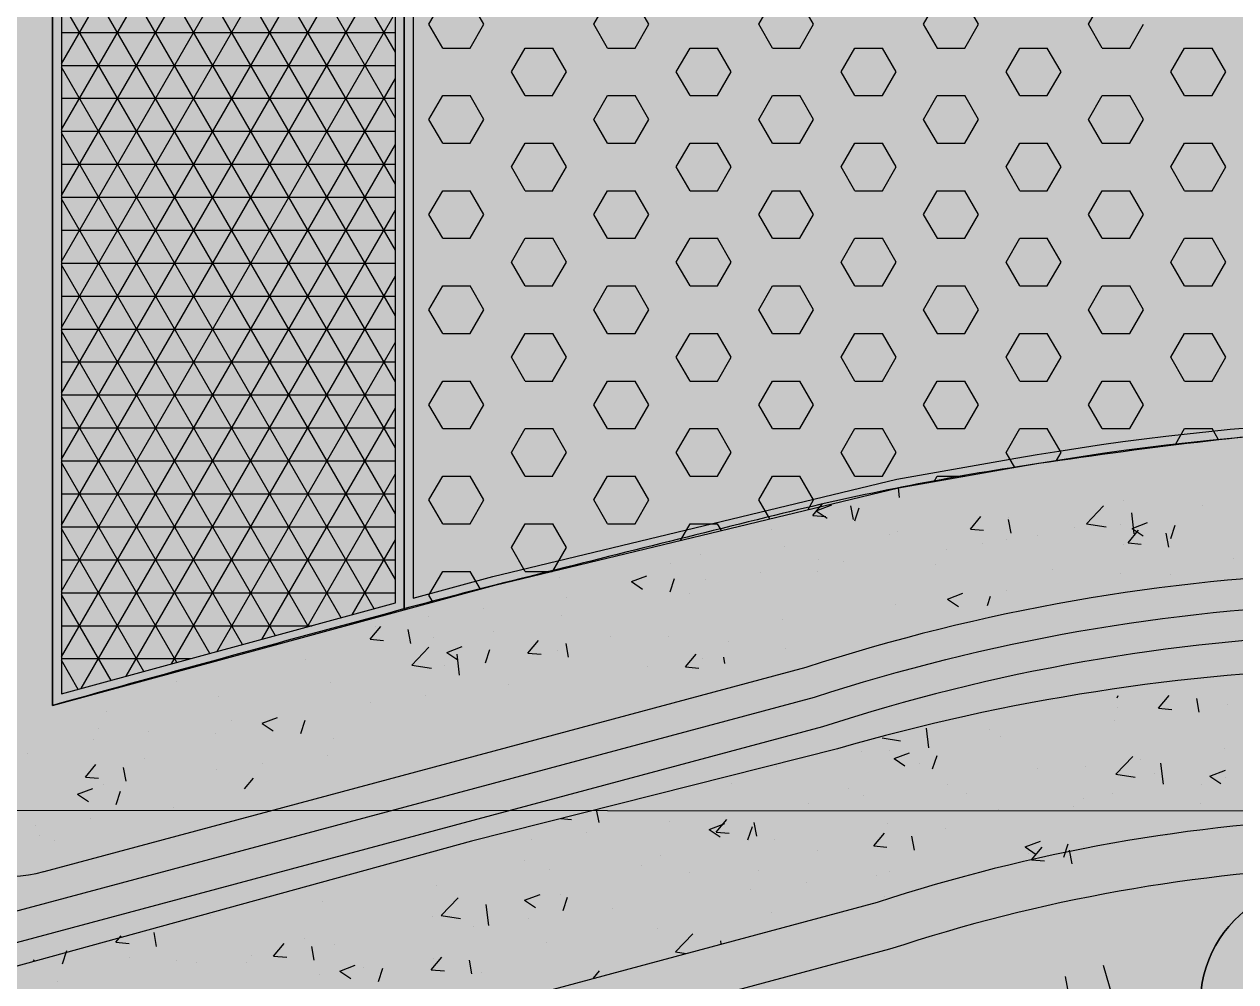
# Model space of a CAD drawing. Header units: millimetres. Extents: x 709 to 3952, y 378 to 2394.
# Drawn here: x 1423.8 to 1561.6, y 733.3 to 842.3 of the extents above; entities that cross this region are included whole.
import ezdxf

# ---------------------------------------------------------------- set-up
doc = ezdxf.new("R2010")
doc.units = ezdxf.units.MM
doc.layers.add('BAS', color=252, linetype='Continuous')
doc.layers.add('TR', color=9, linetype='Continuous')

# ---------------------------------------------------------------- blocks, each defined once
blk = doc.blocks.new('*X138')
at = {"color": 0}
for p, q in [((410070.31, 4017889.68), (410071.87, 4017892.39)), ((410076.56, 4017889.68), (410075, 4017892.39)), ((410089.06, 4017889.68), (410090.62, 4017892.39)), ((410095.31, 4017889.68), (410093.75, 4017892.39)), ((410107.81, 4017889.68), (410109.37, 4017892.39)), ((410114.06, 4017889.68), (410112.5, 4017892.39)), ((410126.56, 4017889.68), (410128.12, 4017892.39)), ((410132.81, 4017889.68), (410131.25, 4017892.39)), ((410145.31, 4017889.68), (410146.87, 4017892.39)), ((410071.88, 4017886.97), (410070.31, 4017889.68)), ((410075, 4017886.97), (410076.56, 4017889.68)), ((410090.63, 4017886.97), (410089.06, 4017889.68)), ((410093.75, 4017886.97), (410095.31, 4017889.68)), ((410109.38, 4017886.97), (410107.81, 4017889.68)), ((410112.5, 4017886.97), (410114.06, 4017889.68)), ((410128.13, 4017886.97), (410126.56, 4017889.68)), ((410131.25, 4017886.97), (410132.81, 4017889.68)), ((410146.88, 4017886.97), (410145.31, 4017889.68)), ((410150, 4017886.97), (410151.56, 4017889.68)), ((410071.88, 4017886.97), (410075, 4017886.97)), ((410079.69, 4017884.27), (410081.25, 4017886.97)), ((410081.25, 4017886.97), (410084.38, 4017886.97)), ((410085.94, 4017884.27), (410084.38, 4017886.97)), ((410090.62, 4017886.97), (410093.75, 4017886.97)), ((410098.44, 4017884.27), (410100, 4017886.97)), ((410100, 4017886.97), (410103.12, 4017886.97)), ((410104.69, 4017884.27), (410103.13, 4017886.97)), ((410109.38, 4017886.97), (410112.5, 4017886.97)), ((410117.19, 4017884.27), (410118.75, 4017886.97)), ((410118.75, 4017886.97), (410121.88, 4017886.97)), ((410123.44, 4017884.27), (410121.88, 4017886.97)), ((410128.12, 4017886.97), (410131.25, 4017886.97)), ((410135.94, 4017884.27), (410137.5, 4017886.97)), ((410137.5, 4017886.97), (410140.62, 4017886.97)), ((410142.19, 4017884.27), (410140.63, 4017886.97)), ((410146.88, 4017886.97), (410150, 4017886.97)), ((410154.69, 4017884.27), (410156.25, 4017886.97)), ((410156.25, 4017886.97), (410159.38, 4017886.97)), ((410160.94, 4017884.27), (410159.38, 4017886.97)), ((410081.25, 4017881.56), (410079.69, 4017884.27)), ((410084.37, 4017881.56), (410085.94, 4017884.27)), ((410100, 4017881.56), (410098.44, 4017884.27)), ((410103.12, 4017881.56), (410104.69, 4017884.27)), ((410118.75, 4017881.56), (410117.19, 4017884.27)), ((410121.87, 4017881.56), (410123.44, 4017884.27)), ((410137.5, 4017881.56), (410135.94, 4017884.27)), ((410140.62, 4017881.56), (410142.19, 4017884.27)), ((410156.25, 4017881.56), (410154.69, 4017884.27)), ((410159.37, 4017881.56), (410160.94, 4017884.27)), ((410070.31, 4017878.85), (410071.87, 4017881.56)), ((410071.88, 4017881.56), (410075, 4017881.56)), ((410076.56, 4017878.85), (410075, 4017881.56)), ((410081.25, 4017881.56), (410084.38, 4017881.56)), ((410089.06, 4017878.85), (410090.62, 4017881.56)), ((410090.62, 4017881.56), (410093.75, 4017881.56)), ((410095.31, 4017878.85), (410093.75, 4017881.56)), ((410100, 4017881.56), (410103.12, 4017881.56)), ((410107.81, 4017878.85), (410109.37, 4017881.56)), ((410109.38, 4017881.56), (410112.5, 4017881.56)), ((410114.06, 4017878.85), (410112.5, 4017881.56)), ((410118.75, 4017881.56), (410121.88, 4017881.56)), ((410126.56, 4017878.85), (410128.12, 4017881.56)), ((410128.12, 4017881.56), (410131.25, 4017881.56)), ((410132.81, 4017878.85), (410131.25, 4017881.56)), ((410137.5, 4017881.56), (410140.62, 4017881.56)), ((410145.31, 4017878.85), (410146.87, 4017881.56)), ((410146.88, 4017881.56), (410150, 4017881.56)), ((410151.56, 4017878.85), (410150, 4017881.56)), ((410156.25, 4017881.56), (410159.38, 4017881.56)), ((410071.88, 4017876.15), (410070.31, 4017878.85)), ((410075, 4017876.15), (410076.56, 4017878.85)), ((410090.63, 4017876.15), (410089.06, 4017878.85)), ((410093.75, 4017876.15), (410095.31, 4017878.85)), ((410109.38, 4017876.15), (410107.81, 4017878.85)), ((410112.5, 4017876.15), (410114.06, 4017878.85)), ((410128.13, 4017876.15), (410126.56, 4017878.85)), ((410131.25, 4017876.15), (410132.81, 4017878.85)), ((410146.88, 4017876.15), (410145.31, 4017878.85)), ((410150, 4017876.15), (410151.56, 4017878.85)), ((410071.88, 4017876.15), (410075, 4017876.15)), ((410079.69, 4017873.44), (410081.25, 4017876.15)), ((410081.25, 4017876.15), (410084.38, 4017876.15)), ((410085.94, 4017873.44), (410084.38, 4017876.15)), ((410090.62, 4017876.15), (410093.75, 4017876.15)), ((410098.44, 4017873.44), (410100, 4017876.15)), ((410100, 4017876.15), (410103.12, 4017876.15)), ((410104.69, 4017873.44), (410103.13, 4017876.15)), ((410109.38, 4017876.15), (410112.5, 4017876.15)), ((410117.19, 4017873.44), (410118.75, 4017876.15)), ((410118.75, 4017876.15), (410121.88, 4017876.15)), ((410123.44, 4017873.44), (410121.88, 4017876.15)), ((410128.12, 4017876.15), (410131.25, 4017876.15)), ((410135.94, 4017873.44), (410137.5, 4017876.15)), ((410137.5, 4017876.15), (410140.62, 4017876.15)), ((410142.19, 4017873.44), (410140.63, 4017876.15)), ((410146.88, 4017876.15), (410150, 4017876.15)), ((410154.69, 4017873.44), (410156.25, 4017876.15)), ((410156.25, 4017876.15), (410159.38, 4017876.15)), ((410160.94, 4017873.44), (410159.38, 4017876.15)), ((410081.25, 4017870.73), (410079.69, 4017873.44)), ((410084.37, 4017870.73), (410085.94, 4017873.44)), ((410100, 4017870.73), (410098.44, 4017873.44)), ((410103.12, 4017870.73), (410104.69, 4017873.44)), ((410118.75, 4017870.73), (410117.19, 4017873.44)), ((410121.87, 4017870.73), (410123.44, 4017873.44)), ((410137.5, 4017870.73), (410135.94, 4017873.44)), ((410140.62, 4017870.73), (410142.19, 4017873.44)), ((410156.25, 4017870.73), (410154.69, 4017873.44)), ((410159.37, 4017870.73), (410160.94, 4017873.44)), ((410070.31, 4017868.03), (410071.87, 4017870.73)), ((410071.88, 4017870.74), (410075, 4017870.74)), ((410076.56, 4017868.03), (410075, 4017870.73)), ((410081.25, 4017870.74), (410084.38, 4017870.74)), ((410089.06, 4017868.03), (410090.62, 4017870.73)), ((410090.62, 4017870.74), (410093.75, 4017870.74)), ((410095.31, 4017868.03), (410093.75, 4017870.73)), ((410100, 4017870.74), (410103.12, 4017870.74)), ((410107.81, 4017868.03), (410109.37, 4017870.73)), ((410109.38, 4017870.74), (410112.5, 4017870.74)), ((410114.06, 4017868.03), (410112.5, 4017870.73)), ((410118.75, 4017870.74), (410121.88, 4017870.74)), ((410126.56, 4017868.03), (410128.12, 4017870.73)), ((410128.12, 4017870.74), (410131.25, 4017870.74)), ((410132.81, 4017868.03), (410131.25, 4017870.73)), ((410137.5, 4017870.74), (410140.62, 4017870.74)), ((410145.31, 4017868.03), (410146.87, 4017870.73)), ((410146.88, 4017870.74), (410150, 4017870.74)), ((410151.56, 4017868.03), (410150, 4017870.73)), ((410156.25, 4017870.74), (410159.38, 4017870.74)), ((410071.88, 4017865.32), (410070.31, 4017868.03)), ((410075, 4017865.32), (410076.56, 4017868.03)), ((410090.63, 4017865.32), (410089.06, 4017868.03)), ((410093.75, 4017865.32), (410095.31, 4017868.03)), ((410109.38, 4017865.32), (410107.81, 4017868.03)), ((410112.5, 4017865.32), (410114.06, 4017868.03)), ((410128.13, 4017865.32), (410126.56, 4017868.03)), ((410131.25, 4017865.32), (410132.81, 4017868.03)), ((410146.88, 4017865.32), (410145.31, 4017868.03)), ((410150, 4017865.32), (410151.56, 4017868.03)), ((410071.88, 4017865.32), (410075, 4017865.32)), ((410079.69, 4017862.62), (410081.25, 4017865.32)), ((410081.25, 4017865.32), (410084.38, 4017865.32)), ((410085.94, 4017862.62), (410084.38, 4017865.32)), ((410090.62, 4017865.32), (410093.75, 4017865.32)), ((410098.44, 4017862.62), (410100, 4017865.32)), ((410100, 4017865.32), (410103.12, 4017865.32)), ((410104.69, 4017862.62), (410103.13, 4017865.32)), ((410109.38, 4017865.32), (410112.5, 4017865.32)), ((410117.19, 4017862.62), (410118.75, 4017865.32)), ((410118.75, 4017865.32), (410121.88, 4017865.32)), ((410123.44, 4017862.62), (410121.88, 4017865.32)), ((410128.12, 4017865.32), (410131.25, 4017865.32)), ((410135.94, 4017862.62), (410137.5, 4017865.32)), ((410137.5, 4017865.32), (410140.62, 4017865.32)), ((410142.19, 4017862.62), (410140.63, 4017865.32)), ((410146.88, 4017865.32), (410150, 4017865.32)), ((410154.69, 4017862.62), (410156.25, 4017865.32)), ((410156.25, 4017865.32), (410159.38, 4017865.32)), ((410160.94, 4017862.62), (410159.38, 4017865.32)), ((410081.25, 4017859.91), (410079.69, 4017862.62)), ((410084.37, 4017859.91), (410085.94, 4017862.62)), ((410100, 4017859.91), (410098.44, 4017862.62)), ((410103.12, 4017859.91), (410104.69, 4017862.62)), ((410118.75, 4017859.91), (410117.19, 4017862.62)), ((410121.87, 4017859.91), (410123.44, 4017862.62)), ((410137.5, 4017859.91), (410135.94, 4017862.62)), ((410140.62, 4017859.91), (410142.19, 4017862.62)), ((410156.25, 4017859.91), (410154.69, 4017862.62)), ((410159.37, 4017859.91), (410160.94, 4017862.62)), ((410070.31, 4017857.2), (410071.87, 4017859.91)), ((410071.88, 4017859.91), (410075, 4017859.91)), ((410076.56, 4017857.2), (410075, 4017859.91)), ((410081.25, 4017859.91), (410084.38, 4017859.91)), ((410089.06, 4017857.2), (410090.62, 4017859.91)), ((410090.62, 4017859.91), (410093.75, 4017859.91)), ((410095.31, 4017857.2), (410093.75, 4017859.91)), ((410100, 4017859.91), (410103.12, 4017859.91)), ((410107.81, 4017857.2), (410109.37, 4017859.91)), ((410109.38, 4017859.91), (410112.5, 4017859.91)), ((410114.06, 4017857.2), (410112.5, 4017859.91)), ((410118.75, 4017859.91), (410121.88, 4017859.91)), ((410126.56, 4017857.2), (410128.12, 4017859.91)), ((410128.12, 4017859.91), (410131.25, 4017859.91)), ((410132.81, 4017857.2), (410131.25, 4017859.91)), ((410137.5, 4017859.91), (410140.62, 4017859.91)), ((410145.31, 4017857.2), (410146.87, 4017859.91)), ((410146.88, 4017859.91), (410150, 4017859.91)), ((410151.56, 4017857.2), (410150, 4017859.91)), ((410156.25, 4017859.91), (410159.38, 4017859.91)), ((410071.88, 4017854.5), (410070.31, 4017857.2)), ((410075, 4017854.5), (410076.56, 4017857.2)), ((410090.63, 4017854.5), (410089.06, 4017857.2)), ((410093.75, 4017854.5), (410095.31, 4017857.2)), ((410109.38, 4017854.5), (410107.81, 4017857.2)), ((410112.5, 4017854.5), (410114.06, 4017857.2)), ((410128.13, 4017854.5), (410126.56, 4017857.2)), ((410131.25, 4017854.5), (410132.81, 4017857.2)), ((410146.88, 4017854.5), (410145.31, 4017857.2)), ((410150, 4017854.5), (410151.56, 4017857.2)), ((410071.88, 4017854.5), (410075, 4017854.5)), ((410079.69, 4017851.79), (410081.25, 4017854.5)), ((410081.25, 4017854.5), (410084.38, 4017854.5)), ((410085.94, 4017851.79), (410084.38, 4017854.5)), ((410090.62, 4017854.5), (410093.75, 4017854.5)), ((410098.44, 4017851.79), (410100, 4017854.5)), ((410100, 4017854.5), (410103.12, 4017854.5)), ((410104.69, 4017851.79), (410103.13, 4017854.5)), ((410109.38, 4017854.5), (410112.5, 4017854.5)), ((410117.19, 4017851.79), (410118.75, 4017854.5)), ((410118.75, 4017854.5), (410121.88, 4017854.5)), ((410123.44, 4017851.79), (410121.88, 4017854.5)), ((410128.12, 4017854.5), (410131.25, 4017854.5)), ((410135.94, 4017851.79), (410137.5, 4017854.5)), ((410137.5, 4017854.5), (410140.62, 4017854.5)), ((410142.19, 4017851.79), (410140.63, 4017854.5)), ((410146.88, 4017854.5), (410150, 4017854.5)), ((410154.69, 4017851.79), (410156.25, 4017854.5)), ((410156.25, 4017854.5), (410159.38, 4017854.5)), ((410160.94, 4017851.79), (410159.38, 4017854.5)), ((410081.25, 4017849.08), (410079.69, 4017851.79)), ((410084.37, 4017849.08), (410085.94, 4017851.79)), ((410100, 4017849.08), (410098.44, 4017851.79)), ((410103.12, 4017849.08), (410104.69, 4017851.79)), ((410118.75, 4017849.08), (410117.19, 4017851.79)), ((410121.87, 4017849.08), (410123.44, 4017851.79)), ((410137.5, 4017849.08), (410135.94, 4017851.79)), ((410140.62, 4017849.08), (410142.19, 4017851.79)), ((410156.25, 4017849.08), (410154.69, 4017851.79)), ((410159.37, 4017849.08), (410160.94, 4017851.79)), ((410070.31, 4017846.38), (410071.87, 4017849.08)), ((410071.88, 4017849.08), (410075, 4017849.08)), ((410076.56, 4017846.38), (410075, 4017849.08)), ((410081.25, 4017849.08), (410084.38, 4017849.08)), ((410089.06, 4017846.38), (410090.62, 4017849.08)), ((410090.62, 4017849.08), (410093.75, 4017849.08)), ((410095.31, 4017846.38), (410093.75, 4017849.08)), ((410100, 4017849.08), (410103.12, 4017849.08)), ((410107.81, 4017846.38), (410109.37, 4017849.08)), ((410109.38, 4017849.08), (410112.5, 4017849.08)), ((410114.06, 4017846.38), (410112.5, 4017849.08)), ((410118.75, 4017849.08), (410121.88, 4017849.08)), ((410126.56, 4017846.38), (410128.12, 4017849.08)), ((410128.12, 4017849.08), (410131.25, 4017849.08)), ((410132.81, 4017846.38), (410131.25, 4017849.08)), ((410137.5, 4017849.08), (410140.62, 4017849.08)), ((410145.31, 4017846.38), (410146.87, 4017849.08)), ((410146.88, 4017849.08), (410150, 4017849.08)), ((410151.56, 4017846.38), (410150, 4017849.08)), ((410156.25, 4017849.08), (410159.38, 4017849.08)), ((410071.88, 4017843.67), (410070.31, 4017846.38)), ((410075, 4017843.67), (410076.56, 4017846.38)), ((410090.63, 4017843.67), (410089.06, 4017846.38)), ((410093.75, 4017843.67), (410095.31, 4017846.38)), ((410109.38, 4017843.67), (410107.81, 4017846.38)), ((410112.5, 4017843.67), (410114.06, 4017846.38)), ((410128.13, 4017843.67), (410126.56, 4017846.38)), ((410131.25, 4017843.67), (410132.81, 4017846.38)), ((410146.88, 4017843.67), (410145.31, 4017846.38)), ((410150, 4017843.67), (410151.56, 4017846.38)), ((410071.88, 4017843.67), (410075, 4017843.67)), ((410079.69, 4017840.96), (410081.25, 4017843.67)), ((410081.25, 4017843.67), (410084.38, 4017843.67)), ((410085.94, 4017840.96), (410084.38, 4017843.67)), ((410090.62, 4017843.67), (410093.75, 4017843.67)), ((410098.44, 4017840.96), (410100, 4017843.67)), ((410100, 4017843.67), (410103.12, 4017843.67)), ((410104.69, 4017840.96), (410103.13, 4017843.67)), ((410109.38, 4017843.67), (410112.5, 4017843.67)), ((410117.19, 4017840.96), (410118.75, 4017843.67)), ((410118.75, 4017843.67), (410121.88, 4017843.67)), ((410123.44, 4017840.96), (410121.88, 4017843.67)), ((410128.12, 4017843.67), (410131.25, 4017843.67)), ((410135.94, 4017840.96), (410137.5, 4017843.67)), ((410137.5, 4017843.67), (410140.62, 4017843.67)), ((410142.19, 4017840.96), (410140.63, 4017843.67)), ((410146.88, 4017843.67), (410150, 4017843.67)), ((410155.25, 4017841.94), (410156.25, 4017843.67)), ((410156.25, 4017843.67), (410159.38, 4017843.67)), ((410160.08, 4017842.46), (410159.38, 4017843.67)), ((410081.25, 4017838.26), (410079.69, 4017840.96)), ((410084.37, 4017838.26), (410085.94, 4017840.96)), ((410100, 4017838.26), (410098.44, 4017840.96)), ((410103.12, 4017838.26), (410104.69, 4017840.96)), ((410118.75, 4017838.26), (410117.19, 4017840.96)), ((410121.87, 4017838.26), (410123.44, 4017840.96)), ((410136.92, 4017839.26), (410135.94, 4017840.96)), ((410141.67, 4017840.06), (410142.19, 4017840.96)), ((410070.31, 4017835.55), (410071.87, 4017838.26)), ((410071.88, 4017838.26), (410075, 4017838.26)), ((410076.56, 4017835.55), (410075, 4017838.26)), ((410081.25, 4017838.26), (410084.38, 4017838.26)), ((410089.06, 4017835.55), (410090.62, 4017838.26)), ((410090.62, 4017838.26), (410093.75, 4017838.26)), ((410095.31, 4017835.55), (410093.75, 4017838.26)), ((410100, 4017838.26), (410103.12, 4017838.26)), ((410107.81, 4017835.55), (410109.37, 4017838.26)), ((410109.38, 4017838.26), (410112.5, 4017838.26)), ((410114.06, 4017835.55), (410112.5, 4017838.26)), ((410118.75, 4017838.26), (410121.88, 4017838.26)), ((410127.77, 4017837.65), (410128.12, 4017838.26)), ((410128.12, 4017838.26), (410131.24, 4017838.26)), ((410071.88, 4017832.85), (410070.31, 4017835.55)), ((410075, 4017832.85), (410076.56, 4017835.55)), ((410090.63, 4017832.85), (410089.06, 4017835.55)), ((410093.75, 4017832.85), (410095.31, 4017835.55)), ((410109.06, 4017833.4), (410107.81, 4017835.55)), ((410113.43, 4017834.45), (410114.06, 4017835.55)), ((410071.88, 4017832.85), (410075, 4017832.85)), ((410079.69, 4017830.14), (410081.25, 4017832.85)), ((410081.25, 4017832.85), (410084.38, 4017832.85)), ((410085.94, 4017830.14), (410084.38, 4017832.85)), ((410090.62, 4017832.85), (410093.75, 4017832.85)), ((410098.91, 4017830.95), (410100, 4017832.85)), ((410100, 4017832.85), (410103.12, 4017832.85)), ((410103.57, 4017832.08), (410103.13, 4017832.85)), ((410081.25, 4017827.43), (410079.69, 4017830.14)), ((410084.38, 4017827.45), (410085.94, 4017830.14)), ((410070.31, 4017824.73), (410071.87, 4017827.43)), ((410071.88, 4017827.43), (410075, 4017827.43)), ((410076.16, 4017825.42), (410075, 4017827.43)), ((410081.25, 4017827.43), (410084.32, 4017827.43)), ((410070.76, 4017823.95), (410070.31, 4017824.73))]:
    blk.add_line(p, q, dxfattribs=at)
blk = doc.blocks.new('*X135')
at = {"color": 0}
for p, q in [((410148.59, 4017813.03), (410148.69, 4017813.32)), ((410153.29, 4017811.86), (410154.49, 4017813.29)), ((410157.91, 4017811.39), (410157.62, 4017812.96)), ((410148.66, 4017811.96), (410148.66, 4017811.96)), ((410153.29, 4017811.86), (410154.78, 4017811.73)), ((410161.17, 4017812.27), (410161.17, 4017812.27)), ((410148.33, 4017810.51), (410148.33, 4017810.51)), ((410121.86, 4017808.47), (410123.95, 4017808.15)), ((410127.14, 4017807.36), (410126.88, 4017809.59)), ((410134.08, 4017809.46), (410134.08, 4017809.46)), ((410135.35, 4017808.64), (410135.35, 4017808.64)), ((410119.5, 4017806.96), (410119.5, 4017806.96)), ((410122.72, 4017807.04), (410122.72, 4017807.04)), ((410160.75, 4017807.28), (410160.75, 4017807.28)), ((410112.8, 4017806.12), (410112.8, 4017806.12)), ((410123.2, 4017806.13), (410124.95, 4017806.8)), ((410123.2, 4017806.13), (410124.44, 4017805.29)), ((410126.14, 4017805.55), (410126.14, 4017805.55)), ((410127.58, 4017804.96), (410128.09, 4017806.47)), ((410148.41, 4017804.35), (410150.36, 4017806.38)), ((410151.28, 4017806.03), (410151.28, 4017806.03)), ((410153.83, 4017803.22), (410153.55, 4017805.59)), ((410109.88, 4017805.28), (410109.88, 4017805.28)), ((410139.49, 4017804.99), (410139.49, 4017804.99)), ((410145.02, 4017805.21), (410145.02, 4017805.21)), ((410148.41, 4017804.35), (410150.63, 4017804.01)), ((410152.83, 4017804.42), (410152.83, 4017804.42)), ((410159.13, 4017804.13), (410160.88, 4017804.8)), ((410104.72, 4017803.32), (410104.72, 4017803.32)), ((410129.23, 4017803.13), (410129.23, 4017803.13)), ((410158.21, 4017803.21), (410158.21, 4017803.21)), ((410159.13, 4017804.13), (410160.37, 4017803.29)), ((410160.86, 4017803.95), (410160.86, 4017803.95)), ((410118.07, 4017802.76), (410118.07, 4017802.76)), ((410119.76, 4017801.89), (410119.76, 4017801.89)), ((410131.41, 4017802.19), (410131.41, 4017802.19)), ((410144.76, 4017801.63), (410144.76, 4017801.63)), ((410148.03, 4017802.19), (410148.03, 4017802.19)), ((410089.65, 4017798.86), (410089.38, 4017800.34)), ((410113.5, 4017801.06), (410113.5, 4017801.06)), ((410135.04, 4017800.32), (410135.04, 4017800.32)), ((410143.63, 4017800.71), (410143.63, 4017800.71)), ((410158.11, 4017801.07), (410158.11, 4017801.07)), ((410085.29, 4017799.3), (410086.53, 4017799.2)), ((410097.72, 4017798.98), (410097.72, 4017798.98)), ((410102.19, 4017798.07), (410103.94, 4017798.74)), ((410102.96, 4017797.76), (410104.17, 4017799.19)), ((410107.59, 4017797.29), (410107.3, 4017798.86)), ((410122.41, 4017798.72), (410122.41, 4017798.72)), ((410088.25, 4017797.74), (410088.25, 4017797.74)), ((410102.19, 4017798.07), (410103.44, 4017797.23)), ((410102.96, 4017797.76), (410104.46, 4017797.63)), ((410106.58, 4017796.9), (410107.09, 4017798.41)), ((410120.89, 4017796.19), (410122.1, 4017797.63)), ((410125.52, 4017795.72), (410125.23, 4017797.29)), ((410129.05, 4017798.21), (410129.05, 4017798.21)), ((410154.17, 4017797.42), (410154.17, 4017797.42)), ((410081.99, 4017796.91), (410081.99, 4017796.91)), ((410109.58, 4017796.96), (410109.58, 4017796.96)), ((410120.89, 4017796.19), (410122.39, 4017796.06)), ((410138.12, 4017796.07), (410139.87, 4017796.74)), ((410138.12, 4017796.07), (410139.36, 4017795.23)), ((410138.82, 4017794.62), (410140.03, 4017796.06)), ((410142.51, 4017794.9), (410143.01, 4017796.41)), ((410144.7, 4017796.17), (410144.7, 4017796.17)), ((410081.13, 4017794.54), (410081.13, 4017794.54)), ((410096.59, 4017795.08), (410096.59, 4017795.08)), ((410114.47, 4017795.7), (410114.47, 4017795.7)), ((410138.44, 4017795.35), (410138.44, 4017795.35)), ((410138.83, 4017794.62), (410140.32, 4017794.49)), ((410143.45, 4017794.15), (410143.16, 4017795.72)), ((410083.97, 4017793.48), (410083.97, 4017793.48)), ((410094.48, 4017793.97), (410094.48, 4017793.97)), ((410099.89, 4017793.2), (410099.89, 4017793.2)), ((410107.82, 4017793.41), (410107.82, 4017793.41)), ((410122.65, 4017793.27), (410122.65, 4017793.27)), ((410113.19, 4017792.03), (410113.19, 4017792.03)), ((410121.17, 4017792.84), (410121.17, 4017792.84)), ((410071.13, 4017791.72), (410071.13, 4017791.72)), ((410081.19, 4017790.01), (410082.94, 4017790.68)), ((410085.31, 4017790.7), (410085.31, 4017790.7)), ((410106.93, 4017791.2), (410106.93, 4017791.2)), ((410122.11, 4017790.39), (410122.11, 4017790.39)), ((410058.15, 4017789.85), (410058.15, 4017789.85)), ((410071.68, 4017788.28), (410073.63, 4017790.3)), ((410077.1, 4017787.14), (410076.82, 4017789.52)), ((410081.19, 4017790), (410082.43, 4017789.17)), ((410085.57, 4017788.84), (410086.08, 4017790.35)), ((410091.14, 4017789.12), (410091.14, 4017789.12)), ((410045.52, 4017788.25), (410045.52, 4017788.25)), ((410070.73, 4017788.2), (410070.73, 4017788.2)), ((410071.68, 4017788.28), (410073.9, 4017787.93)), ((410081.67, 4017787.88), (410081.67, 4017787.88)), ((410109.27, 4017788.63), (410109.27, 4017788.63)), ((410039.33, 4017784.76), (410039.04, 4017786.33)), ((410075.41, 4017787.05), (410075.41, 4017787.05)), ((410096.29, 4017786.76), (410096.29, 4017786.76)), ((410034.7, 4017785.23), (410035.31, 4017785.95)), ((410034.71, 4017785.23), (410036.2, 4017785.1)), ((410052.64, 4017783.66), (410053.84, 4017785.1)), ((410056.15, 4017785.69), (410056.15, 4017785.69)), ((410059.62, 4017784.97), (410059.62, 4017784.97)), ((410083.66, 4017785.16), (410083.66, 4017785.16)), ((410098.36, 4017784.14), (410100.31, 4017786.17)), ((410103.54, 4017785.01), (410103.5, 4017785.38)), ((410028.64, 4017782.78), (410029.14, 4017784.28)), ((410050.15, 4017783.73), (410050.15, 4017783.73)), ((410052.64, 4017783.66), (410054.13, 4017783.53)), ((410057.26, 4017783.19), (410056.97, 4017784.76)), ((410070.57, 4017782.09), (410071.77, 4017783.53)), ((410098.36, 4017784.14), (410099.56, 4017783.95)), ((410025.3, 4017783.24), (410025.5, 4017783.1)), ((410036.23, 4017783.45), (410036.23, 4017783.45)), ((410041.57, 4017783.19), (410041.57, 4017783.19)), ((410043.9, 4017782.9), (410043.9, 4017782.9)), ((410049.57, 4017782.89), (410049.57, 4017782.89)), ((410060.18, 4017781.94), (410061.93, 4017782.61)), ((410062.92, 4017782.32), (410062.92, 4017782.32)), ((410064.57, 4017780.77), (410065.07, 4017782.29)), ((410070.83, 4017783.4), (410070.83, 4017783.4)), ((410075.19, 4017781.62), (410074.9, 4017783.19)), ((410028.11, 4017780.82), (410028.11, 4017780.82)), ((410057.84, 4017781.52), (410057.84, 4017781.52)), ((410060.18, 4017781.94), (410061.43, 4017781.1)), ((410070.57, 4017782.09), (410072.06, 4017781.96)), ((410076.26, 4017781.76), (410076.26, 4017781.76)), ((410089.02, 4017781.14), (410089.7, 4017781.96))]:
    blk.add_line(p, q, dxfattribs=at)
blk = doc.blocks.new('*X133')
at = {"color": 0}
for p, q in [((410123.83, 4017835.85), (410123.7, 4017836.93)), ((410113.96, 4017833.8), (410115.03, 4017835.08)), ((410114.36, 4017834.33), (410116.11, 4017835)), ((410118.58, 4017833.33), (410118.29, 4017834.9)), ((410118.74, 4017833.16), (410119.25, 4017834.67)), ((410145.1, 4017832.84), (410147.04, 4017834.87)), ((410149.24, 4017835.48), (410149.24, 4017835.48)), ((410158.28, 4017834.87), (410158.28, 4017834.87)), ((410113.96, 4017833.8), (410115.45, 4017833.67)), ((410114.36, 4017834.32), (410115.6, 4017833.49)), ((410131.89, 4017832.23), (410133.09, 4017833.67)), ((410136.51, 4017831.76), (410136.22, 4017833.33)), ((410136.26, 4017833.61), (410136.26, 4017833.61)), ((410150.51, 4017831.71), (410150.23, 4017834.08)), ((410109.29, 4017832.16), (410109.29, 4017832.16)), ((410123.63, 4017832.01), (410123.63, 4017832.01)), ((410131.89, 4017832.23), (410133.38, 4017832.1)), ((410143.7, 4017832.37), (410143.7, 4017832.37)), ((410145.1, 4017832.84), (410147.32, 4017832.5)), ((410148.96, 4017832.71), (410148.96, 4017832.71)), ((410149.82, 4017830.66), (410151.02, 4017832.1)), ((410150.29, 4017832.32), (410152.04, 4017833)), ((410150.29, 4017832.32), (410151.53, 4017831.48)), ((410154.44, 4017830.2), (410154.15, 4017831.76)), ((410154.67, 4017831.16), (410155.18, 4017832.67)), ((410122.64, 4017831.6), (410122.64, 4017831.6)), ((410133.23, 4017830.64), (410133.23, 4017830.64)), ((410135.99, 4017831.03), (410135.99, 4017831.03)), ((410139.49, 4017831.47), (410139.49, 4017831.47)), ((410149.33, 4017830.47), (410149.33, 4017830.47)), ((410149.82, 4017830.66), (410151.31, 4017830.53)), ((410101.22, 4017829.37), (410101.22, 4017829.37)), ((410110.79, 4017830.25), (410110.79, 4017830.25)), ((410129.12, 4017829.86), (410129.12, 4017829.86)), ((410097.81, 4017828.37), (410097.81, 4017828.37)), ((410114.57, 4017828.8), (410114.57, 4017828.8)), ((410117.45, 4017828.56), (410117.45, 4017828.56)), ((410127.91, 4017828.24), (410127.91, 4017828.24)), ((410141.26, 4017827.68), (410141.26, 4017827.68)), ((410161.77, 4017828.92), (410161.77, 4017828.92)), ((410085.18, 4017826.77), (410085.18, 4017826.77)), ((410093.35, 4017826.26), (410095.1, 4017826.93)), ((410093.35, 4017826.26), (410094.6, 4017825.42)), ((410097.74, 4017825.1), (410098.25, 4017826.61)), ((410101.72, 4017826.49), (410101.72, 4017826.49)), ((410107.98, 4017827.32), (410107.98, 4017827.32)), ((410114.54, 4017827.36), (410114.54, 4017827.36)), ((410148.94, 4017827.16), (410148.94, 4017827.16)), ((410154.6, 4017827.11), (410154.6, 4017827.11)), ((410099.96, 4017824.86), (410099.96, 4017824.86)), ((410129.28, 4017824.26), (410131.03, 4017824.93)), ((410135.95, 4017825.28), (410135.95, 4017825.28)), ((410085.93, 4017824.41), (410085.93, 4017824.41)), ((410123.33, 4017823.68), (410123.33, 4017823.68)), ((410129.28, 4017824.26), (410130.53, 4017823.42)), ((410133.82, 4017823.56), (410134.17, 4017824.6)), ((410070.2, 4017822.34), (410070.2, 4017822.34)), ((410076.46, 4017823.17), (410076.46, 4017823.17)), ((410085.38, 4017822.36), (410085.38, 4017822.36)), ((410063.63, 4017819.7), (410064.83, 4017821.14)), ((410064.28, 4017821.15), (410064.28, 4017821.15)), ((410068.25, 4017819.23), (410067.96, 4017820.8)), ((410110.49, 4017821.92), (410110.49, 4017821.92)), ((410063.63, 4017819.7), (410065.13, 4017819.57)), ((410070.8, 4017819.85), (410070.8, 4017819.85)), ((410077.63, 4017820.58), (410077.63, 4017820.58)), ((410081.56, 4017818.13), (410082.77, 4017819.57)), ((410090.98, 4017820.02), (410090.98, 4017820.02)), ((410097.51, 4017820.05), (410097.51, 4017820.05)), ((410104.32, 4017819.45), (410104.32, 4017819.45)), ((410068.37, 4017816.77), (410070.31, 4017818.8)), ((410072.35, 4017818.2), (410074.1, 4017818.87)), ((410072.35, 4017818.2), (410073.59, 4017817.36)), ((410073.78, 4017815.63), (410073.51, 4017818.01)), ((410076.73, 4017817.03), (410077.24, 4017818.54)), ((410081.56, 4017818.13), (410083.06, 4017818)), ((410084.88, 4017818.45), (410084.88, 4017818.45)), ((410086.19, 4017817.67), (410085.9, 4017819.23)), ((410099.49, 4017816.56), (410100.7, 4017818)), ((410110.87, 4017818.7), (410110.87, 4017818.7)), ((410056.22, 4017817.35), (410056.22, 4017817.35)), ((410068.37, 4017816.77), (410070.59, 4017816.42)), ((410072.04, 4017816.69), (410072.04, 4017816.69)), ((410095.14, 4017816.63), (410095.14, 4017816.63)), ((410099.49, 4017816.56), (410100.99, 4017816.43)), ((410101.4, 4017817.46), (410101.4, 4017817.46)), ((410103.96, 4017816.94), (410103.83, 4017817.66)), ((410041.64, 4017814.85), (410041.64, 4017814.85)), ((410059.06, 4017814.81), (410059.06, 4017814.81)), ((410079.35, 4017814.55), (410079.35, 4017814.55)), ((410046.43, 4017813.21), (410046.43, 4017813.21)), ((410063.63, 4017812.48), (410063.63, 4017812.48)), ((410069.89, 4017813.31), (410069.89, 4017813.31)), ((410033.59, 4017811.45), (410033.59, 4017811.45)), ((410047.84, 4017810.41), (410047.84, 4017810.41)), ((410051.34, 4017810.14), (410053.09, 4017810.81)), ((410051.34, 4017810.13), (410052.59, 4017809.3)), ((410055.73, 4017808.97), (410056.23, 4017810.48)), ((410032.11, 4017808.33), (410032.11, 4017808.33)), ((410032.72, 4017809.5), (410032.72, 4017809.5)), ((410038.37, 4017809.16), (410038.37, 4017809.16)), ((410046.07, 4017808.94), (410046.07, 4017808.94)), ((410059.42, 4017808.37), (410059.42, 4017808.37)), ((410024.65, 4017806.7), (410024.65, 4017806.7)), ((410038, 4017806.14), (410038, 4017806.14)), ((410051.34, 4017805.58), (410051.34, 4017805.58)), ((410058.75, 4017806.49), (410058.75, 4017806.49)), ((410031.24, 4017804.03), (410032.44, 4017805.47)), ((410035.86, 4017803.57), (410035.57, 4017805.13)), ((410046.13, 4017804.89), (410046.13, 4017804.89)), ((410031.24, 4017804.03), (410032.73, 4017803.9)), ((410033.29, 4017803.13), (410033.29, 4017803.13)), ((410049.34, 4017802.67), (410050.37, 4017803.9)), ((410030.34, 4017802.07), (410032.09, 4017802.74)), ((410030.34, 4017802.07), (410031.58, 4017801.23)), ((410034.72, 4017800.91), (410035.23, 4017802.42)), ((410041.26, 4017800.55), (410041.26, 4017800.55)), ((410031.79, 4017799.3), (410031.79, 4017799.3)), ((410025.53, 4017798.47), (410025.53, 4017798.47)), ((410026.03, 4017797.43), (410026.03, 4017797.43)), ((410027.75, 4017796.79), (410027.75, 4017796.79))]:
    blk.add_line(p, q, dxfattribs=at)
blk = doc.blocks.new('*X137')
at = {"color": 0}
for p, q in [((410066.5, 4017916.49), (410028.5, 4017982.31)), ((410028.5, 4017975.19), (410032.54, 4017982.19)), ((410066.5, 4017923.99), (410032.92, 4017982.15)), ((410028.5, 4017967.69), (410036.67, 4017981.84)), ((410028.5, 4017960.19), (410040.8, 4017981.49)), ((410028.5, 4017952.69), (410044.93, 4017981.15)), ((410028.5, 4017945.19), (410049.06, 4017980.8)), ((410066.5, 4017931.49), (410037.47, 4017981.77)), ((410066.5, 4017938.99), (410042.02, 4017981.39)), ((410066.5, 4017946.49), (410046.57, 4017981.01)), ((410066.5, 4017953.99), (410051.12, 4017980.63)), ((410028.5, 4017937.69), (410053.19, 4017980.46)), ((410028.5, 4017930.19), (410057.32, 4017980.11)), ((410028.5, 4017922.69), (410061.45, 4017979.76)), ((410028.5, 4017915.19), (410065.58, 4017979.42)), ((410066.5, 4017961.49), (410055.67, 4017980.25)), ((410066.5, 4017968.99), (410060.22, 4017979.87)), ((410066.5, 4017976.49), (410064.77, 4017979.48)), ((410028.5, 4017978.75), (410066.5, 4017978.75)), ((410028.5, 4017975), (410066.5, 4017975)), ((410066.5, 4017908.99), (410028.5, 4017974.81)), ((410028.5, 4017907.69), (410066.5, 4017973.51)), ((410028.5, 4017971.25), (410066.5, 4017971.25)), ((410028.5, 4017967.5), (410066.5, 4017967.5)), ((410066.5, 4017901.49), (410028.5, 4017967.31)), ((410028.5, 4017900.19), (410066.5, 4017966.01)), ((410028.5, 4017963.75), (410066.5, 4017963.75)), ((410028.5, 4017960), (410066.5, 4017960)), ((410066.5, 4017893.99), (410028.5, 4017959.81)), ((410028.5, 4017892.69), (410066.5, 4017958.51)), ((410028.5, 4017956.25), (410066.5, 4017956.25)), ((410028.5, 4017952.5), (410066.5, 4017952.5)), ((410066.5, 4017886.49), (410028.5, 4017952.31)), ((410028.5, 4017885.19), (410066.5, 4017951.01)), ((410028.5, 4017948.75), (410066.5, 4017948.75)), ((410028.5, 4017945), (410066.5, 4017945)), ((410066.5, 4017878.99), (410028.5, 4017944.81)), ((410028.5, 4017877.69), (410066.5, 4017943.51)), ((410028.5, 4017941.25), (410066.5, 4017941.25)), ((410028.5, 4017937.5), (410066.5, 4017937.5)), ((410066.5, 4017871.49), (410028.5, 4017937.31)), ((410028.5, 4017870.19), (410066.5, 4017936.01)), ((410028.5, 4017933.75), (410066.5, 4017933.75)), ((410028.5, 4017930), (410066.5, 4017930)), ((410066.5, 4017863.99), (410028.5, 4017929.81)), ((410028.5, 4017862.69), (410066.5, 4017928.51)), ((410028.5, 4017926.25), (410066.5, 4017926.25)), ((410028.5, 4017922.5), (410066.5, 4017922.5)), ((410066.5, 4017856.49), (410028.5, 4017922.31)), ((410028.5, 4017855.19), (410066.5, 4017921.01)), ((410028.5, 4017918.75), (410066.5, 4017918.75)), ((410028.5, 4017915), (410066.5, 4017915)), ((410066.5, 4017848.99), (410028.5, 4017914.81)), ((410028.5, 4017847.69), (410066.5, 4017913.51)), ((410028.5, 4017911.25), (410066.5, 4017911.25)), ((410028.5, 4017907.5), (410066.5, 4017907.5)), ((410066.5, 4017841.49), (410028.5, 4017907.31)), ((410028.5, 4017840.19), (410066.5, 4017906.01)), ((410028.5, 4017903.75), (410066.5, 4017903.75)), ((410028.5, 4017900), (410066.5, 4017900)), ((410066.5, 4017833.99), (410028.5, 4017899.81)), ((410028.5, 4017832.69), (410066.5, 4017898.51)), ((410028.5, 4017896.25), (410066.5, 4017896.25)), ((410028.5, 4017892.5), (410066.5, 4017892.5)), ((410066.5, 4017826.49), (410028.5, 4017892.31)), ((410028.5, 4017825.19), (410066.5, 4017891.01)), ((410028.5, 4017888.75), (410066.5, 4017888.75)), ((410028.5, 4017885), (410066.5, 4017885)), ((410064.09, 4017823.17), (410028.5, 4017884.81)), ((410028.5, 4017817.69), (410066.5, 4017883.51)), ((410028.5, 4017881.25), (410066.5, 4017881.25)), ((410028.5, 4017877.5), (410066.5, 4017877.5)), ((410060.34, 4017822.15), (410028.5, 4017877.31)), ((410030.75, 4017814.1), (410066.5, 4017876.01)), ((410028.5, 4017873.75), (410066.5, 4017873.75)), ((410028.5, 4017870), (410066.5, 4017870)), ((410056.6, 4017821.13), (410028.5, 4017869.81)), ((410035.89, 4017815.5), (410066.5, 4017868.51)), ((410028.5, 4017866.25), (410066.5, 4017866.25)), ((410028.5, 4017862.5), (410066.5, 4017862.5)), ((410052.86, 4017820.11), (410028.5, 4017862.31)), ((410041.03, 4017816.89), (410066.5, 4017861.01)), ((410028.5, 4017858.75), (410066.5, 4017858.75)), ((410028.5, 4017855), (410066.5, 4017855)), ((410049.12, 4017819.1), (410028.5, 4017854.81)), ((410046.17, 4017818.29), (410066.5, 4017853.51)), ((410028.5, 4017851.25), (410066.5, 4017851.25)), ((410028.5, 4017847.5), (410066.5, 4017847.5)), ((410045.38, 4017818.08), (410028.5, 4017847.31)), ((410051.3, 4017819.69), (410066.5, 4017846.01)), ((410028.5, 4017843.75), (410066.5, 4017843.75)), ((410028.5, 4017840), (410066.5, 4017840)), ((410041.63, 4017817.06), (410028.5, 4017839.81)), ((410056.44, 4017821.09), (410066.5, 4017838.51)), ((410028.5, 4017836.25), (410066.5, 4017836.25)), ((410028.5, 4017832.5), (410066.5, 4017832.5)), ((410037.89, 4017816.04), (410028.5, 4017832.31)), ((410061.58, 4017822.48), (410066.5, 4017831.01)), ((410028.5, 4017828.75), (410066.5, 4017828.75)), ((410028.5, 4017825), (410066.5, 4017825)), ((410034.15, 4017815.02), (410028.5, 4017824.81)), ((410028.5, 4017821.25), (410057.04, 4017821.25)), ((410028.5, 4017817.5), (410043.25, 4017817.5)), ((410030.41, 4017814), (410028.5, 4017817.31))]:
    blk.add_line(p, q, dxfattribs=at)
blk = doc.blocks.new('TRL')
at = {"layer": 'TR'}
for p, q in [((2.69, 5.43), (2.69, 0.05)), ((0, 1.18), (0, 2.36)), ((0, 0), (0, 1.18))]:
    blk.add_line(p, q, dxfattribs=at)

msp = doc.modelspace()

# ---------------------------------------------------------------- hatches: boundary and pattern name
at = {"layer": 'BAS', "true_color": 0xc7c8ca, "transparency": 33554513}
h = msp.add_hatch(color=9, dxfattribs=at)
h.dxf.hatch_style = 1
h.paths.add_polyline_path([(735.07, 2394.13), (735.07, 400.97), (3218.5, 400.97), (3218.5, 2394.13)])
h.paths.add_polyline_path([(1826.32, 1353.24), (2408.56, 1353.24), (2408.56, 918.34), (1826.32, 918.34)], flags=16)

# ---------------------------------------------------------------- linework, layer by layer
at = {"layer": 'BAS'}
for p, q in [((1427.01, 764.75, -15), (1427.01, 936.18, -15)), ((1512.67, 769.05, -15), (1426.02, 745.83, -15)), ((1514.57, 762.31, -15), (1382.76, 727, -15)), ((1516.28, 759.81, -15), (1474.66, 749.32, -15)), ((1474.66, 749.32, -15), (1383.43, 724.21, -15)), ((1520.78, 742.31, -15), (1388.15, 706.77, -15)), ((1522.2, 737, -15), (1389.54, 701.45, -15))]:
    msp.add_line(p, q, dxfattribs=at)
at = {"layer": 'BAS', "elevation": -15}
for points in [[(1416.06, 952.5), (1415.96, 951.88), (1416.48, 929.46), (1410.54, 901.41), (1404.34, 873.54), (1395.69, 838.34), (1381.75, 787.02), (1371.5, 751.82), (1363.07, 722.67), (1352.17, 683.67, 0.527693), (1354.77, 679.03), (1368.43, 681.57, 0.022891), (1393.35, 687.55, 0.065116), (1422.54, 696.43, -0.003657), (1444.25, 701.48, -0.026307), (1464.54, 707.64, 0.000193), (1500.76, 716.39, 0.005999), (1528.92, 724.32, 0.027218), (1557.54, 730.52, -0.269272), (1564.21, 742.51, -0.116946)], [(1731.87, 949.5, -0.054967), (1718.33, 929.37, 0.066212), (1704.86, 907.6, 0.014115), (1694.03, 887.45, -0.13049), (1681.19, 870.03, -0.070848), (1666.95, 849.12, 0.04486), (1656.22, 833.15, 0.0415), (1640.19, 808.53, -0.018122), (1619.55, 774.4), (1618.54, 771.67, 0.134259), (1603.21, 764.56, -0.048721), (1590.64, 751.39, -0.07338), (1577.87, 747.4, 0.116946), (1564.21, 742.51, 0.269272), (1557.54, 730.52, -0.027218), (1528.92, 724.32, -0.005999), (1500.76, 716.39, -0.000193), (1464.54, 707.64, 0.026307), (1444.25, 701.48, 0.003657), (1422.54, 696.43, -0.065116), (1393.35, 687.55, -0.022891), (1368.43, 681.57), (1354.77, 679.03, -0.527693), (1352.17, 683.67, -1.264848)], [(1631.51, 792.54), (1709.24, 914.51), (1601.01, 921.6), (1467.01, 932.83), (1467.01, 775.63), (1477.31, 778.43), (1523.21, 789.5), (1536.75, 791.89, -0.064109), (1614.79, 795.51), (1631.51, 792.54)], [(1999.51, 608.33, 0.000638), (1893.67, 665.87, 0.00094), (1821.73, 704.69, 0.000068), (1728.48, 754.78, 0.000626), (1718.36, 760.19, 0.030584), (1681.69, 776.97, 0.027751), (1639.4, 790.63, 0.041193), (1606.18, 796.49, 0.045087), (1575.35, 796.55, 0.016166), (1536.75, 791.89, 0.022312), (1509.12, 786.37, 0.001269), (1477.31, 778.43, 0.004165), (1467.65, 775.91, 0.00223), (1427.01, 764.75, -0.000543)], [(1120.86, 565.31), (1128.01, 580.78, -0.137798), (1144.17, 599.7), (1191.07, 631.11), (1301.82, 704.26, -0.058701), (1340.2, 719.48), (1381.88, 730.38), (1513.66, 765.69, -0.141716), (1635.67, 769.73, -0.060966), (1709.21, 741.12), (1811.48, 686.21), (1999.51, 583.99)]]:
    msp.add_lwpolyline(points, format="xyb", dxfattribs=at)
for points in [[(1467.01, 932.83), (1427.01, 936.18), (1427.01, 764.75), (1467.01, 775.63), (1467.01, 932.83)], [(726.02, 753.13), (1999.51, 752.57)]]:
    msp.add_lwpolyline(points, dxfattribs=at)
msp.add_lwpolyline([(1466.01, 931.91), (1428.01, 935.1), (1428.01, 766.06), (1466.01, 776.4)], close=True, dxfattribs=at)
msp.add_lwpolyline([(1631.02, 793.64), (1707.49, 913.62), (1600.93, 920.6), (1468.01, 931.74), (1468.01, 776.94), (1477.08, 779.41), (1523.04, 790.49), (1536.58, 792.87, -0.064109), (1614.96, 796.49)], format="xyb", close=True, dxfattribs=at)
at = {"layer": 'BAS'}
for centre, radius, start, end in [((1581.64, 556.8, -15), 223.18, 75.7622, 108.0024), ((1581.65, 556.46, -15), 216.5, 75.7847, 108.0485), ((1582.34, 530.73, -15), 238.42, 91.6156, 106.0867), ((1422.01, 760.81, -15), 15.5, 180, 285), ((1581.64, 557.35, -15), 194.72, 75.7201, 108.2142), ((1581.64, 556.8, -15), 189.75, 75.7622, 108.2563)]:
    msp.add_arc(centre, radius, start, end, dxfattribs=at)

# ---------------------------------------------------------------- block references
for name in ['*X137', '*X138', '*X133', '*X135']:
    msp.add_blockref(name, (-408600.49, -4017047.43, -15), dxfattribs=at)
for p, rotation in [((1545.41, 729.24, -15), 15.94808911736989), ((1540.55, 728.08, -15), 10.85922480375285)]:
    msp.add_blockref('TRL', p, dxfattribs=dict(at, rotation=rotation))

doc.saveas('drawing.dxf')
